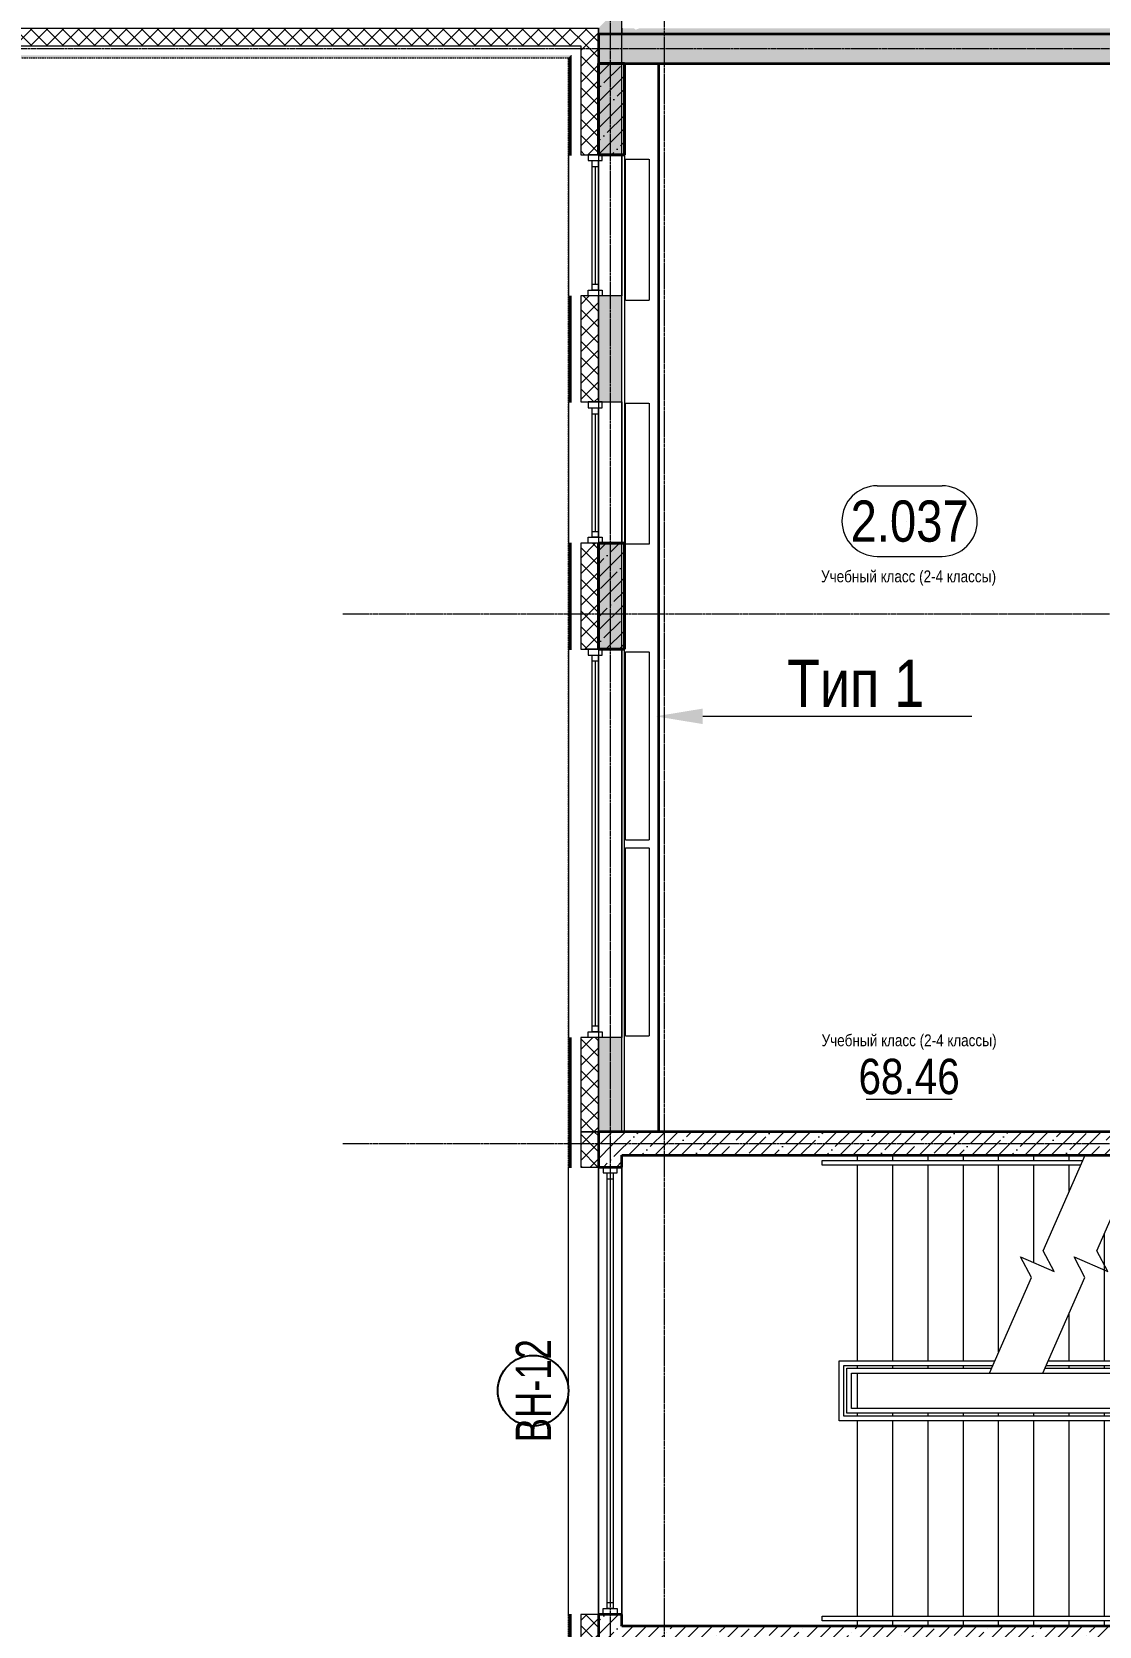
# Model space of a CAD drawing. Header units: millimetres. Extents: x -231292 to 573618, y -153144 to 564035.
# Drawn here: x 49570 to 58637, y 68230 to 81773 of the extents above; entities that cross this region are included whole.
import ezdxf
from ezdxf import colors
from ezdxf.entities.mleader import LeaderData, LeaderLine
from ezdxf.enums import TextEntityAlignment as Align
from ezdxf.math import Vec2, Vec3

# ---------------------------------------------------------------- set-up
doc = ezdxf.new("R2010")
doc.units = ezdxf.units.MM
for name, pattern in [('CENTER2', [28.575, 19.05, -3.175, 3.175, -3.175]), ('DASHED', [19.05, 12.7, -6.35]), ('HIDDEN2', [4.7625, 3.175, -1.5875])]:
    doc.linetypes.add(name, pattern=pattern)
doc.layers.get('0').update_dxf_attribs({"color": 250})
doc.layers.get('Defpoints').update_dxf_attribs({"color": 250})
for name, color, linetype, lineweight in [('A-AREA', 250, 'Continuous', 15), ('A-Wall_Материал_Газоблок_Контур', 250, 'Continuous', 0), ('АР_Area', 250, 'Continuous', 5), ('АР_Витраж марка', 250, 'Continuous', 9), ('АР_Колонны', 250, 'Continuous', 35), ('АР_Окна', 250, 'Continuous', 5), ('АР_Отопительные приборы', 250, 'HIDDEN2', 0), ('АР_площадь пом', 250, 'Continuous', 5), ('АР_Проем', 250, 'Continuous', 0), ('АР_Стены ЖБ', 250, 'Continuous', 35), ('АР_Стены ПЕНОблок', 250, 'Continuous', 20), ('АР_Стены_дефшов', 250, 'Continuous', 0), ('АР_Утеплитель', 250, 'Continuous', 0), ('АР_Ф_ЛК', 250, 'Continuous', 5), ('АР_Штриховка', 250, 'Continuous', 0), ('Зашивка радиаторов тип 1 (фанера и МДФ)', 250, 'Continuous', 0), ('КМ_Фахверки', 250, 'Continuous', 80), ('Размеры зашивки ГКЛ', 250, 'Continuous', 0), ('РД_Оси_100', 250, 'Continuous', 0)]:
    doc.layers.add(name, color=color, linetype=linetype, lineweight=lineweight)
doc.layers.add('АР_Делит', color=250, linetype='Continuous', lineweight=0, plot=False)
doc.layers.add('РД_Витраж_проем', color=250, linetype='Continuous', lineweight=0, plot=False)
doc.styles.add('Arial_09', font='ARIALN.TTF', dxfattribs={"width": 0.9})
doc.styles.add('style1', font='ARIALN.TTF')
pattern_1 = [(45, (8883.4, 13229.69), (-67.35192, 67.35192), []), (135, (8883.4, 13229.69), (-67.35192, -67.35192), [])]
pattern_2 = [(360, (8883.4027, 13229.6861), (-6e-17, 1), [])]
pattern_3 = [(45, (8883.4, 13229.69), (-112.2532, 112.2532), []), (45, (8995.66, 13229.69), (-112.2532, 112.2532), [198.4375, -39.6875, 0, -39.6875])]

# ---------------------------------------------------------------- blocks, each defined once
blk = doc.blocks.new('СОШ_2200_АР_ОСИ_М100_28.05.24')
at = {"layer": 'АР_Делит', "color": 5, "linetype": 'DASHED'}
blk.add_lwpolyline([(114955, 135155), (114955, -355), (93595.036, -355), (93595.036, 13855), (94145, 13855), (94145, 68320), (66055, 68320), (66055, 13857.73), (83455, 13857.73), (83455, -355), (45245, -355), (45245, 13145), (44695, 13145), (44695, 26755), (45245, 26755), (45245, 68320), (20455, 68320), (20455, 26755), (27955, 26755), (27955, 13145), (-355, 13145), (-355, 100855)], dxfattribs=at)
at = {"layer": 'РД_Оси_100', "linetype": 'CENTER2'}
for p, q in [((43327.994, 63600), (71363.995, 63600)), ((43327.994, 59100), (69455, 59100)), ((43327.994, 59100), (71363.995, 59100))]:
    blk.add_line(p, q, dxfattribs=at)
for points in [[(45530, 139938.679), (45600, 139538.679), (45600, -6163.457)], [(46060, -6163.105), (46060, 139538.679), (46130, 139938.679)], [(78274.959, 68400), (-5454.958, 68400), (-5954.958, 68250)]]:
    blk.add_lwpolyline(points, dxfattribs=at)
blk = doc.blocks.new('ЛК_4000х8500_2эт')
at = {"color": 5}
for points in [[(6300, 3915), (2100, 3915), (2100, 3955), (6600, 3955), (6600, 3915), (6300, 3915)], [(3929, 45), (2100, 45), (2100, 85), (3946, 85)], [(4401, 85), (6600, 85), (6600, 45), (4383, 45)]]:
    blk.add_lwpolyline(points, dxfattribs=at)
at = {"layer": 'АР_Делит'}
blk.add_lwpolyline([(-200, 4000), (8300, 4000), (8300, 0), (-200, 0)], close=True, dxfattribs=at)
at = {"layer": 'АР_Ф_ЛК', "color": 5}
for p, q in [((2400, 4000), (2400, 3955)), ((2700, 4000), (2700, 3955)), ((3000, 4000), (3000, 3955)), ((3300, 4000), (3300, 3955)), ((3600, 4000), (3600, 3955)), ((3900, 4000), (3900, 3955)), ((4200, 4000), (4200, 3955)), ((4500, 4000), (4500, 3955)), ((4800, 4000), (4800, 3955)), ((5100, 4000), (5100, 3955)), ((5400, 4000), (5400, 3955)), ((5700, 4000), (5700, 3955)), ((6000, 4000), (6000, 3955)), ((6300, 4000), (6300, 3955)), ((2400, 3915), (2400, 2255)), ((2700, 3915), (2700, 2255)), ((3000, 3915), (3000, 2255)), ((3300, 3915), (3300, 2255)), ((3600, 3915), (3600, 2255)), ((3900, 3915), (3900, 2255)), ((4200, 3915), (4200, 2255)), ((4500, 3915), (4500, 2255)), ((4800, 3915), (4800, 2255)), ((5100, 3915), (5100, 2255)), ((5400, 3915), (5400, 2255)), ((5700, 3915), (5700, 2255)), ((6000, 3915), (6000, 2255)), ((6300, 3915), (6300, 2255)), ((2400, 2215), (2400, 2190)), ((2700, 2215), (2700, 2190)), ((3000, 2215), (3000, 2190)), ((3300, 2215), (3300, 2190)), ((3600, 2215), (3600, 2190)), ((3900, 2215), (3900, 2190)), ((4200, 2215), (4200, 2190)), ((4500, 2215), (4500, 2190)), ((4800, 2215), (4800, 2190)), ((5100, 2215), (5100, 2190)), ((5400, 2215), (5400, 2190)), ((5700, 2215), (5700, 2190)), ((6000, 2215), (6000, 2190)), ((6300, 2215), (6300, 2190)), ((2400, 2150), (2400, 1850)), ((6300, 2150), (6300, 1850)), ((2400, 1810), (2400, 1785)), ((2700, 1810), (2700, 1785)), ((3000, 1810), (3000, 1785)), ((3300, 1810), (3300, 1785)), ((3600, 1810), (3600, 1785)), ((3900, 1810), (3900, 1785)), ((4200, 1810), (4200, 1785)), ((4500, 1810), (4500, 1785)), ((5400, 1810), (5400, 1785)), ((5700, 1810), (5700, 1785)), ((6000, 1810), (6000, 1785)), ((6300, 1810), (6300, 1785)), ((2400, 1745), (2400, 85)), ((2700, 1745), (2700, 85)), ((3000, 1745), (3000, 85)), ((3300, 1745), (3300, 85)), ((3600, 1745), (3600, 85)), ((3900, 1745), (3900, 85)), ((4200, 1745), (4200, 661)), ((4500, 1745), (4500, 1341)), ((5100, 1671), (5100, 85)), ((5400, 1745), (5400, 85)), ((5700, 1745), (5700, 85)), ((6000, 1745), (6000, 85)), ((6300, 1745), (6300, 85)), ((4800, 912), (4800, 85)), ((4500, 309), (4500, 85)), ((2400, 45), (2400, 0)), ((2700, 45), (2700, 0)), ((3000, 45), (3000, 0)), ((3300, 45), (3300, 0)), ((3600, 45), (3600, 0)), ((3900, 45), (3900, 0)), ((4500, 45), (4500, 0)), ((4800, 45), (4800, 0)), ((5100, 45), (5100, 0)), ((5400, 45), (5400, 0)), ((5700, 45), (5700, 0)), ((6000, 45), (6000, 0)), ((6300, 45), (6300, 0))]:
    blk.add_line(p, q, dxfattribs=at)
at = {"layer": 'АР_Ф_ЛК'}
for points in [[(6300, 3085, 0, 150, 0), (5834, 3085, 0, 0, 0), (2400, 3085, 0, 0, 0)], [(2400, 915, 0, 150, 0), (2866, 915, 0, 0, 0), (4200, 915, 0, 0, 0)], [(4922, 915, 0, 150, 0), (5388, 915, 0, 0, 0), (6300, 915, 0, 0, 0)]]:
    blk.add_lwpolyline(points, format="xyseb", dxfattribs=at)
at = {"layer": 'АР_Ф_ЛК', "color": 5}
for points in [[(4678, 1745), (2245, 1745), (2245, 2255), (6455, 2255), (6455, 1745), (5133, 1745)], [(4696, 1785), (2285, 1785), (2285, 2215), (6415, 2215), (6415, 1785), (5150, 1785)], [(4707, 1810), (2310, 1810), (2310, 2190), (6390, 2190), (6390, 1810), (5161, 1810)]]:
    blk.add_lwpolyline(points, dxfattribs=at)
for points in [[(2350, 2150), (6350, 2150), (6350, 1850), (2350, 1850)], [(2400, 2150), (6300, 2150), (6300, 1850), (2400, 1850)]]:
    blk.add_lwpolyline(points, close=True, dxfattribs=at)
at = {"layer": 'АР_Ф_ЛК', "lineweight": 0}
for points in [[(4724, 1850), (4367, 1039), (4459, 862), (4173, 988), (4266, 811), (3909, 0)], [(5179, 1850), (4822, 1039), (4914, 862), (4628, 988), (4721, 811), (4364, 0)]]:
    blk.add_lwpolyline(points, dxfattribs=at)
blk = doc.blocks.new('MOK-МаркаПом_овал_ареал')
for p, q in [((-2.75, 3), (2.75, 3)), ((-2.75, -3), (2.75, -3))]:
    blk.add_line(p, q)
for centre, radius, start, end in [((-2.75, 0), 3, 90, 270), ((2.75, 0), 3, 270, 90), ((-3.75, 0), 3.5, 0, 0.001)]:
    blk.add_arc(centre, radius, start, end)
at = {"color": 0, "style": 'style1'}
blk.add_attdef('АР-ПОМЕЩЕНИЕ:НОМЕР', text='', height=3.5, dxfattribs=at).set_placement((0, 0), align=Align.MIDDLE)
at = {"layer": 'Defpoints', "color": 2, "style": 'style1'}
blk.add_attdef('АР-ПОМЕЩЕНИЕ:НАИМЕНОВАНИЕ', text='', height=1, dxfattribs=at).set_placement((-0.09, -4.81), align=Align.MIDDLE)
blk = doc.blocks.new('MOK-МаркаПомещения1')
at = {"layer": 'A-AREA', "color": 0}
blk.add_line((-3.65, -1.94), (3.65, -1.94), dxfattribs=at)
at = {"layer": 'A-AREA', "color": 0, "style": 'style1'}
blk.add_attdef('АР-ПОМЕЩЕНИЕ:ПЛОЩАДЬ', text='', height=3, dxfattribs=at).set_placement((0, 0), align=Align.MIDDLE)
at = {"layer": 'Defpoints', "style": 'style1', "flags": 8}
blk.add_attdef('АР-ПОМЕЩЕНИЕ:НАИМЕНОВАНИЕ', text='', height=1, dxfattribs=at).set_placement((0, 2.96), align=Align.MIDDLE)
blk = doc.blocks.new('МаркаВитража1')
at = {"layer": 'Defpoints'}
blk.add_circle((0, 0), 3, dxfattribs=at)
at = {"color": 0, "linetype": 'ByBlock', "lineweight": -2, "style": 'Arial_09', "width": 0.9}
blk.add_attdef('АР-ОКНО:НАИМЕНОВАНИЕ', text='', height=3, dxfattribs=at).set_placement((0, 0), align=Align.MIDDLE)

msp = doc.modelspace()

# ---------------------------------------------------------------- hatches: boundary and pattern name
at = {"layer": 'АР_Штриховка', "linetype": 'Continuous', "lineweight": 0}
h = msp.add_hatch(dxfattribs=at)
h.set_pattern_fill('AR-CONC', color=256, style=0)
h.set_pattern_definition([(50, (8883.4, 13229.69), (182.18467, -15.93909), [19.05, -209.55]), (355, (8883.4, 13229.69), (-35.24342, 191.05685), [15.24, -167.6406]), (100.45144, (8898.58, 13228.36), (146.94125, 175.11775), [16.19, -178.09024]), (46.1842, (8883.4, 13280.49), (271.07904, -42.0423), [28.575, -314.325]), (96.63556, (8906, 13276.98), (237.4041, 247.4261), [24.285, -267.1356]), (351.18415, (8883.4, 13280.5), (237.4041, 247.4261), [22.86, -251.4597]), (21, (8908.8, 13267.79), (151.6144, -102.2652), [19.05, -209.55]), (326, (8908.8, 13267.79), (61.80203, 184.18797), [15.24, -167.64]), (71.45144, (8921.44, 13259.26), (213.41642, 81.92277), [16.19, -178.08994]), (37.5, (8883.4, 13229.686), (3.088603, 84.55504), [0, -165.608, 0, -170.18, 0, -168.275]), (7.5, (8883.4, 13229.69), (66.81966, 100.18057), [0, -97.028, 0, -161.798, 0, -64.135]), (327.5, (8826.76, 13229.686), (135.590595, -5.728744), [0, -63.5, 0, -198.12, 0, -262.89]), (317.5, (8801.36, 13229.69), (148.12918, 25.42649), [0, -82.55, 0, -131.572, 0, -186.69])])
h.paths.add_polyline_path([(54383.403, 72429.686), (54583.403, 72429.686), (54583.403, 73229.686), (54383.403, 73229.686)], flags=0)
h.paths.add_polyline_path([(54383.403, 76529.686), (54583.403, 76529.686), (54583.403, 77429.686), (54383.403, 77429.686)], flags=0)
h.paths.add_polyline_path([(54383.403, 78629.686), (54583.403, 78629.686), (54583.403, 79529.686), (54383.403, 79529.686)], flags=0)
h.paths.add_polyline_path([(54383.403, 80729.686), (54583.403, 80729.686), (54583.403, 82004.69), (54383.403, 81804.69)], flags=0)
h = msp.add_hatch(dxfattribs=at)
h.set_pattern_fill('ANSI37', color=256, scale=30, style=0)
h.set_pattern_definition([(45, (8883.4, 13229.69), (-67.35192, 67.35192), []), (135, (8883.4, 13229.69), (-67.35192, -67.35192), [])])
h.paths.add_polyline_path([(54233.403, 81654.69), (54383.403, 81804.69), (35683.403, 81804.69), (35683.403, 81654.69)], flags=0)
h.paths.add_polyline_path([(33283.403, 81654.69), (33283.403, 81804.69), (32378.403, 81804.69), (32378.403, 81654.69)], flags=0)
h.paths.add_polyline_path([(29978.403, 81654.69), (29978.403, 81804.69), (29083.403, 81804.69), (29233.403, 81654.69)], flags=0)
h = msp.add_hatch(dxfattribs=at)
h.set_pattern_fill('ANSI37', color=256, scale=30, style=0)
h.set_pattern_definition(pattern_1)
h.paths.add_polyline_path([(54233.403, 72429.686), (54383.403, 72429.686), (54383.403, 73229.686), (54233.403, 73229.686)], flags=0)
h.paths.add_polyline_path([(54233.403, 76529.686), (54383.403, 76529.686), (54383.403, 77429.686), (54233.403, 77429.686)], flags=0)
h.paths.add_polyline_path([(54233.403, 78629.686), (54383.403, 78629.686), (54383.403, 79529.686), (54233.403, 79529.686)], flags=0)
h.paths.add_polyline_path([(54233.403, 80729.686), (54383.403, 80729.686), (54383.403, 81804.69), (54233.403, 81654.69)], flags=0)
h = msp.add_hatch(dxfattribs=at)
h.set_pattern_fill('HONEY', color=256, scale=10, style=0)
h.set_pattern_definition([(360, (8883.403, 13229.686), (47.625, 27.4963064), [31.75, -63.5]), (120, (8883.403, 13229.686), (-47.625, 27.496307), [31.75, -63.5]), (60, (8883.403, 13229.686), (1e-07, 54.992613), [-63.5, 31.75])])
h.paths.add_polyline_path([(54583.403, 81804.686), (54583.403, 81754.686), (54683.57, 81754.686), (54700.225, 81792.186), (54683.555, 81804.686)], flags=0)
h.paths.add_polyline_path([(54733.555, 81804.686), (54700.225, 81792.186), (54683.57, 81754.686), (63343.403, 81754.686), (63343.403, 81804.686)], flags=0)
h.paths.add_polyline_path([(65223.403, 81804.686), (65223.403, 81754.686), (74683.401, 81754.686), (74683.401, 81804.686)], flags=0)
at = {"layer": 'АР_Штриховка', "linetype": 'Continuous', "lineweight": 5}
h = msp.add_hatch(dxfattribs=at)
h.set_pattern_fill('ANSI35', color=256, scale=25, style=0)
h.set_pattern_definition([(45, (8883.4, 13229.69), (-112.2532, 112.2532), []), (45, (8995.66, 13229.69), (-112.2532, 112.2532), [198.4375, -39.6875, 0, -39.6875])])
h.paths.add_polyline_path([(54383.403, 81754.686), (54383.403, 81504.686), (63343.403, 81504.686), (63343.403, 81754.686)], flags=0)
h.paths.add_polyline_path([(65223.403, 81754.686), (65223.403, 81504.686), (74683.401, 81504.686), (74683.401, 81754.686)], flags=0)
at = {"layer": 'АР_Штриховка', "linetype": 'Continuous', "lineweight": 0}
h = msp.add_hatch(dxfattribs=at)
h.set_pattern_fill('_U', color=256, style=0, pattern_type=0)
h.set_pattern_definition([(360, (8883.4027, 13229.6861), (-3e-17, 1), [])])
h.paths.add_polyline_path([(54128.403, 81549.69), (54153.403, 81574.69), (35683.403, 81574.69), (35683.403, 81549.69)], flags=0)
h.paths.add_polyline_path([(33283.403, 81549.69), (33283.403, 81574.69), (32378.403, 81574.69), (32378.403, 81549.69)], flags=0)
h.paths.add_polyline_path([(29978.403, 81549.69), (29978.403, 81574.69), (29313.403, 81574.69), (29338.403, 81549.69)], flags=0)
h = msp.add_hatch(dxfattribs=at)
h.set_pattern_fill('_U', color=256, style=0, pattern_type=0)
h.set_pattern_definition(pattern_2)
h.paths.add_polyline_path([(54128.403, 72429.686), (54153.403, 72429.686), (54153.403, 73229.686), (54128.403, 73229.686)], flags=0)
h.paths.add_polyline_path([(54128.403, 76529.686), (54153.403, 76529.686), (54153.403, 77429.686), (54128.403, 77429.686)], flags=0)
h.paths.add_polyline_path([(54128.403, 78629.686), (54153.403, 78629.686), (54153.403, 79529.686), (54128.403, 79529.686)], flags=0)
h.paths.add_polyline_path([(54128.403, 80729.686), (54153.403, 80729.686), (54153.403, 81574.69), (54128.403, 81549.69)], flags=0)
at = {"layer": 'АР_Штриховка', "linetype": 'Continuous', "lineweight": 5}
h = msp.add_hatch(dxfattribs=at)
h.set_pattern_fill('ANSI35', color=256, scale=25, style=0)
h.set_pattern_definition(pattern_3)
h.paths.add_polyline_path([(54383.403, 80729.686), (54603.403, 80729.686), (54603.403, 81504.686), (54383.403, 81504.686)], flags=0)
h = msp.add_hatch(dxfattribs=at)
h.set_pattern_fill('ANSI35', color=256, scale=25, style=0)
h.set_pattern_definition(pattern_3)
h.paths.add_polyline_path([(54383.403, 76529.686), (54603.403, 76529.686), (54603.403, 77429.686), (54383.403, 77429.686)], flags=0)
at = {"layer": 'АР_Штриховка', "linetype": 'Continuous', "lineweight": 0}
h = msp.add_hatch(dxfattribs=at)
h.set_pattern_fill('_U', color=256, style=0, pattern_type=0)
h.set_pattern_definition(pattern_2)
h.paths.add_polyline_path([(54128.403, 68029.686), (54153.403, 68029.686), (54153.403, 68329.686), (54128.403, 68329.686)], flags=0)
h.paths.add_polyline_path([(54128.403, 72129.686), (54153.403, 72129.686), (54153.403, 72429.686), (54128.403, 72429.686)], flags=0)
h = msp.add_hatch(dxfattribs=at)
h.set_pattern_fill('ANSI37', color=256, scale=30, style=0)
h.set_pattern_definition(pattern_1)
h.paths.add_polyline_path([(54233.403, 68029.686), (54383.403, 68029.686), (54383.403, 68329.686), (54233.403, 68329.686)], flags=0)
h.paths.add_polyline_path([(54233.403, 72129.686), (54383.403, 72129.686), (54383.403, 72429.686), (54233.403, 72429.686)], flags=0)
at = {"layer": 'АР_Штриховка', "linetype": 'Continuous', "lineweight": 5}
h = msp.add_hatch(dxfattribs=at)
h.set_pattern_fill('ANSI35', color=256, scale=25, style=0)
h.set_pattern_definition(pattern_3)
h.paths.add_polyline_path([(54383.403, 72429.686), (54583.403, 72229.686), (63083.403, 72229.686), (63283.403, 72429.686)], flags=0)
h = msp.add_hatch(dxfattribs=at)
h.set_pattern_fill('ANSI35', color=256, scale=25, style=0)
h.set_pattern_definition([(45, (8883.4, 13229.69), (-112.2532, 112.2532), []), (45, (8995.66, 13229.69), (-112.2532, 112.2532), [198.4375, -39.6875, 0, -39.6875])])
h.paths.add_polyline_path([(54383.403, 68029.686), (54583.403, 68229.686), (54583.403, 68329.686), (54383.403, 68329.686)], flags=0)
h.paths.add_polyline_path([(54383.403, 72129.686), (54583.403, 72129.686), (54583.403, 72229.686), (54383.403, 72429.686)], flags=0)
h = msp.add_hatch(dxfattribs=at)
h.set_pattern_fill('ANSI35', color=256, scale=25, angle=-360, style=0)
h.set_pattern_definition([(45, (8883.4, 13229.69), (-112.2532, 112.2532), []), (45, (8995.66, 13229.69), (-112.2532, 112.2532), [198.4375, -39.6875, 0, -39.6875])])
h.paths.add_polyline_path([(63283.403, 68029.686), (63083.403, 68229.686), (54583.403, 68229.686), (54383.403, 68029.686)], flags=0)

# ---------------------------------------------------------------- linework, layer by layer
at = {"layer": 'A-Wall_Материал_Газоблок_Контур', "linetype": 'Continuous', "lineweight": 0}
for p, q in [((54128.403, 80729.686), (54128.403, 79529.686)), ((54583.403, 79529.686), (54583.403, 80729.686)), ((54128.403, 78629.686), (54128.403, 77429.686)), ((54583.403, 77429.686), (54583.403, 78629.686)), ((54128.403, 76529.686), (54128.403, 73229.686)), ((54583.403, 73229.686), (54583.403, 76529.686))]:
    msp.add_line(p, q, dxfattribs=at)
at = {"layer": 'АР_Колонны', "linetype": 'HIDDEN2', "lineweight": 25}
for p, q in [((54383.403, 81504.686), (54603.403, 81504.686)), ((54383.403, 80729.686), (54383.403, 81504.686)), ((54603.403, 81504.686), (54603.403, 80729.686)), ((54603.403, 80729.686), (54383.403, 80729.686)), ((54383.403, 77429.686), (54603.403, 77429.686)), ((54383.403, 76529.686), (54383.403, 77429.686)), ((54603.403, 77429.686), (54603.403, 76529.686)), ((54603.403, 76529.686), (54383.403, 76529.686))]:
    msp.add_line(p, q, dxfattribs=at)
at = {"layer": 'АР_Колонны', "linetype": 'Continuous', "lineweight": 35}
for p, q in [((54383.403, 81504.686), (54603.403, 81504.686)), ((54383.403, 80729.686), (54383.403, 81504.686)), ((54603.403, 80729.686), (54603.403, 81504.686)), ((54383.403, 80729.686), (54603.403, 80729.686)), ((54383.403, 77429.686), (54603.403, 77429.686)), ((54383.403, 76529.686), (54383.403, 77429.686)), ((54603.403, 76529.686), (54603.403, 77429.686)), ((54383.403, 76529.686), (54603.403, 76529.686))]:
    msp.add_line(p, q, dxfattribs=at)
at = {"layer": 'АР_Окна', "linetype": 'Continuous', "lineweight": 5}
for p, q in [((54128.403, 80729.686), (54128.403, 79529.686)), ((54583.403, 80729.686), (54583.403, 79529.686)), ((54330.903, 80629.686), (54380.903, 80629.686)), ((54355.903, 80629.686), (54355.903, 79629.686)), ((54330.903, 79629.686), (54380.903, 79629.686)), ((54128.403, 78629.686), (54128.403, 77429.686)), ((54583.403, 78629.686), (54583.403, 77429.686)), ((54330.903, 78529.686), (54380.903, 78529.686)), ((54355.903, 78529.686), (54355.903, 77529.686)), ((54330.903, 77529.686), (54380.903, 77529.686)), ((54128.403, 76529.686), (54128.403, 73229.686)), ((54583.403, 76529.686), (54583.403, 73229.686)), ((54330.903, 76429.686), (54380.903, 76429.686)), ((54355.903, 76429.686), (54355.903, 73329.686)), ((54330.903, 73329.686), (54380.903, 73329.686)), ((54383.403, 72129.686), (54383.403, 68329.686)), ((54583.403, 72129.686), (54583.403, 68329.686)), ((54458.403, 72029.686), (54508.403, 72029.686)), ((54483.403, 72029.686), (54483.403, 68429.686)), ((54458.403, 68429.686), (54508.403, 68429.686))]:
    msp.add_line(p, q, dxfattribs=at)
for points in [[(54415.903, 80679.686), (54415.903, 80729.686), (54295.903, 80729.686), (54295.903, 80679.686)], [(54330.903, 80679.686), (54380.903, 80679.686), (54380.903, 79579.686), (54330.903, 79579.686)], [(54415.903, 79579.686), (54415.903, 79529.686), (54295.903, 79529.686), (54295.903, 79579.686)], [(54415.903, 78579.686), (54415.903, 78629.686), (54295.903, 78629.686), (54295.903, 78579.686)], [(54330.903, 78579.686), (54380.903, 78579.686), (54380.903, 77479.686), (54330.903, 77479.686)], [(54415.903, 77479.686), (54415.903, 77429.686), (54295.903, 77429.686), (54295.903, 77479.686)], [(54415.903, 76479.686), (54415.903, 76529.686), (54295.903, 76529.686), (54295.903, 76479.686)], [(54330.903, 76479.686), (54380.903, 76479.686), (54380.903, 73279.686), (54330.903, 73279.686)], [(54415.903, 73279.686), (54415.903, 73229.686), (54295.903, 73229.686), (54295.903, 73279.686)], [(54543.403, 72079.686), (54543.403, 72129.686), (54423.403, 72129.686), (54423.403, 72079.686)], [(54458.403, 72079.686), (54508.403, 72079.686), (54508.403, 68379.686), (54458.403, 68379.686)], [(54543.403, 68379.686), (54543.403, 68329.686), (54423.403, 68329.686), (54423.403, 68379.686)]]:
    msp.add_lwpolyline(points, close=True, dxfattribs=at)
at = {"layer": 'АР_Отопительные приборы'}
for points in [[(54613.403, 80692.186), (54813.403, 80692.186), (54813.403, 79492.186), (54613.403, 79492.186)], [(54613.403, 78620.572), (54813.403, 78620.572), (54813.403, 77420.572), (54613.403, 77420.572)], [(54613.403, 76507.694), (54813.403, 76507.694), (54813.403, 74907.694), (54613.403, 74907.694)], [(54613.403, 74842.462), (54813.403, 74842.462), (54813.403, 73242.462), (54613.403, 73242.462)]]:
    msp.add_lwpolyline(points, close=True, dxfattribs=at)
at = {"layer": 'АР_Проем', "linetype": 'Continuous', "lineweight": 0}
for p, q in [((54128.403, 68329.686), (54128.403, 72129.686)), ((54383.403, 68329.686), (54383.403, 72129.686))]:
    msp.add_line(p, q, dxfattribs=at)
at = {"layer": 'АР_Стены ЖБ', "linetype": 'Continuous', "lineweight": 35}
for p, q in [((54383.403, 81754.686), (54383.403, 81504.686)), ((63343.403, 81754.686), (54383.403, 81754.686)), ((54383.403, 81504.686), (63343.403, 81504.686)), ((63283.403, 72429.686), (54383.403, 72429.686)), ((54383.403, 72429.686), (54383.403, 72129.686)), ((54583.403, 72229.686), (63083.403, 72229.686)), ((54583.403, 72129.686), (54583.403, 72229.686)), ((54383.403, 72129.686), (54583.403, 72129.686)), ((54583.403, 68329.686), (54383.403, 68329.686)), ((54383.403, 68329.686), (54383.403, 68029.686)), ((54583.403, 68229.686), (54583.403, 68329.686)), ((63083.403, 68229.686), (54583.403, 68229.686))]:
    msp.add_line(p, q, dxfattribs=at)
at = {"layer": 'АР_Стены ЖБ', "linetype": 'Continuous', "lineweight": 40}
for p, q in [((54603.403, 81504.686), (54383.403, 81504.686)), ((54383.403, 81504.686), (54383.403, 80729.686)), ((54603.403, 80729.686), (54603.403, 81504.686)), ((54383.403, 80729.686), (54603.403, 80729.686)), ((54603.403, 77429.686), (54383.403, 77429.686)), ((54383.403, 77429.686), (54383.403, 76529.686)), ((54603.403, 76529.686), (54603.403, 77429.686)), ((54383.403, 76529.686), (54603.403, 76529.686))]:
    msp.add_line(p, q, dxfattribs=at)
at = {"layer": 'АР_Стены ПЕНОблок', "linetype": 'Continuous', "lineweight": 20}
for p, q in [((54583.403, 80729.686), (54583.403, 82004.69)), ((54383.403, 81804.69), (54383.403, 80729.686)), ((54383.403, 80729.686), (54583.403, 80729.686)), ((54583.403, 79529.686), (54383.403, 79529.686)), ((54383.403, 79529.686), (54383.403, 78629.686)), ((54583.403, 78629.686), (54583.403, 79529.686)), ((54383.403, 78629.686), (54583.403, 78629.686)), ((54583.403, 77429.686), (54383.403, 77429.686)), ((54383.403, 77429.686), (54383.403, 76529.686)), ((54583.403, 76529.686), (54583.403, 77429.686)), ((54383.403, 76529.686), (54583.403, 76529.686)), ((54583.403, 73229.686), (54383.403, 73229.686)), ((54383.403, 73229.686), (54383.403, 72429.686)), ((54583.403, 72429.686), (54583.403, 73229.686)), ((54383.403, 72429.686), (54583.403, 72429.686))]:
    msp.add_line(p, q, dxfattribs=at)
at = {"layer": 'АР_Стены_дефшов', "linetype": 'Continuous', "lineweight": 0}
for p, q in [((54583.403, 81804.686), (54583.403, 81754.686)), ((54583.403, 81754.686), (54683.57, 81754.686)), ((54683.57, 81754.686), (63343.403, 81754.686))]:
    msp.add_line(p, q, dxfattribs=at)
at = {"layer": 'АР_Утеплитель', "linetype": 'Continuous', "lineweight": 0}
for p, q in [((54383.403, 80729.686), (54383.403, 81804.69)), ((35683.403, 81654.69), (54233.403, 81654.69)), ((54233.403, 81654.69), (54233.403, 80729.686)), ((54233.403, 80729.686), (54383.403, 80729.686)), ((54383.403, 79529.686), (54233.403, 79529.686)), ((54233.403, 79529.686), (54233.403, 78629.686)), ((54383.403, 78629.686), (54383.403, 79529.686)), ((54233.403, 78629.686), (54383.403, 78629.686)), ((54383.403, 77429.686), (54233.403, 77429.686)), ((54233.403, 77429.686), (54233.403, 76529.686)), ((54383.403, 76529.686), (54383.403, 77429.686)), ((54233.403, 76529.686), (54383.403, 76529.686)), ((54383.403, 73229.686), (54233.403, 73229.686)), ((54233.403, 73229.686), (54233.403, 72429.686)), ((54383.403, 72429.686), (54383.403, 73229.686)), ((54233.403, 72429.686), (54383.403, 72429.686)), ((54383.403, 72429.686), (54233.403, 72429.686)), ((54233.403, 72429.686), (54233.403, 72129.686)), ((54383.403, 72129.686), (54383.403, 72429.686)), ((54233.403, 72129.686), (54383.403, 72129.686)), ((54383.403, 68329.686), (54233.403, 68329.686)), ((54233.403, 68329.686), (54233.403, 68029.686)), ((54383.403, 68029.686), (54383.403, 68329.686))]:
    msp.add_line(p, q, dxfattribs=at)
at = {"layer": 'Зашивка радиаторов тип 1 (фанера и МДФ)', "linetype": 'Continuous', "lineweight": 0}
for p, q in [((54603.403, 81504.686), (54603.29, 72429.63)), ((54603.403, 81504.686), (54903.403, 81504.682)), ((54890.79, 72429.626), (54890.903, 81504.683)), ((54890.903, 81504.683), (54890.79, 72429.626)), ((54903.29, 72429.626), (54903.403, 81504.682)), ((54603.29, 72429.63), (54903.29, 72429.626))]:
    msp.add_line(p, q, dxfattribs=at)
at = {"layer": 'КМ_Фахверки', "lineweight": 5}
msp.add_lwpolyline([(79583.403, 81804.686), (103283.403, 81804.103), (103283.403, 13129.686), (123583.403, 13129.686), (123583.371, 148129.686), (81883.406, 148129.686), (81883.406, 142129.686), (46283.403, 142129.686), (46283.403, 113829.686), (8783.403, 113829.686), (8783.403, 26629.686), (36583.403, 26629.686), (36583.403, 39729.686), (29083.403, 39729.686), (29083.403, 81804.686), (54383.403, 81804.686), (54383.403, 13129.686), (92083.403, 13129.686), (92083.403, 26829.686), (74683.402, 26829.694), (74683.401, 81804.686), (79584.99, 81804.686)], dxfattribs=at)
at = {"layer": 'РД_Витраж_проем', "linetype": 'Continuous', "lineweight": 0}
for p, q in [((54128.403, 68329.686), (54128.403, 72129.686)), ((54383.403, 68329.686), (54383.403, 72129.686))]:
    msp.add_line(p, q, dxfattribs=at)

# ---------------------------------------------------------------- block references
at = {"layer": 'АР_Area', "linetype": 'Continuous', "lineweight": 5, "xscale": 100, "yscale": 100, "zscale": 100}
msp.add_blockref('MOK-МаркаПом_овал_ареал', (57027.163, 77617.648), dxfattribs=at).add_auto_attribs({'АР-ПОМЕЩЕНИЕ:НОМЕР': '2.037', 'АР-ПОМЕЩЕНИЕ:НАИМЕНОВАНИЕ': 'Учебный класс (2-4 классы)'})
at = {"layer": 'АР_Витраж марка', "linetype": 'Continuous', "lineweight": 9, "xscale": 100, "yscale": 100, "zscale": 100, "rotation": 90}
msp.add_blockref('МаркаВитража1', (53828.403, 70229.686), dxfattribs=at).add_auto_attribs({'АР-ОКНО:НАИМЕНОВАНИЕ': 'ВН-12'})
at = {"layer": 'АР_площадь пом', "linetype": 'Continuous', "lineweight": 5}
ref = msp.add_blockref('MOK-МаркаПомещения1', (57022.628, 72899.57), dxfattribs=dict(at, xscale=100, yscale=100, zscale=100))
ref.add_attrib('АР-ПОМЕЩЕНИЕ:НАИМЕНОВАНИЕ', 'Учебный класс (2-4 классы)', dxfattribs={"layer": 'Defpoints', "height": 100, "style": 'style1'}).set_placement((57022.628, 73195.133), align=Align.MIDDLE)
ref.add_attrib('АР-ПОМЕЩЕНИЕ:ПЛОЩАДЬ', '68.46', dxfattribs={"layer": 'A-AREA', "color": 0, "height": 300, "style": 'style1'}).set_placement((57022.628, 72899.57), align=Align.MIDDLE)
at = {"layer": 'АР_Ф_ЛК', "rotation": 180}
msp.add_blockref('ЛК_4000х8500_2эт', (62883.403, 72229.686), dxfattribs=at)
at = {"layer": 'РД_Оси_100'}
msp.add_blockref('СОШ_2200_АР_ОСИ_М100_28.05.24', (8883.403, 13229.686), dxfattribs=at)

# ---------------------------------------------------------------- leaders
at = {"layer": 'Размеры зашивки ГКЛ'}
ml = msp.add_multileader_mtext('Standard', dxfattribs=at)
ml.set_content('\\pxsm1;Тип 1 ', color=(0, 0, 138), style='style1')
ml.set_leader_properties(color=256, linetype='ByLayer', lineweight=9)
ml.build(insert=Vec2(0, 0))
ml.multileader.update_dxf_attribs({"has_dogleg": 0, "text_left_attachment_type": 6, "text_right_attachment_type": 6, "text_bottom_attachment_type": 10, "dogleg_length": 25, "arrow_head_size": 400})
ctx = ml.context
ctx.base_point, ctx.char_height, ctx.arrow_head_size, ctx.landing_gap_size, ctx.plane_origin = Vec3(55934.853, 75958.774), 400, 400, 50, Vec3(49075.665, 82929.339)
ctx.left_attachment, ctx.right_attachment, ctx.top_attachment = 6, 6, 10
notes = []
notes.append((ctx, [(0, (1, 1, 0), (55909.853, 75958.774), (1, 0), 25, [(1, [(54869.797, 75958.774)], 0, [])])]))
ctx.mtext.insert, ctx.mtext.width, ctx.mtext.defined_height, ctx.mtext.line_spacing_factor, ctx.mtext.flow_direction = Vec3(55984.853, 76438.774), 1668.44707, 600, 0.3, 5
for ctx, leaders in notes:
    for number, flags, end, landing, length, lines in leaders:
        leader = LeaderData()
        leader.index, (leader.has_last_leader_line, leader.has_dogleg_vector, leader.attachment_direction) = number, flags
        leader.last_leader_point, leader.dogleg_vector, leader.dogleg_length = Vec3(end), Vec3(landing), length
        for number, points, colour, breaks in lines:
            line = LeaderLine()
            line.index, line.vertices, line.color, line.breaks = number, Vec3.list(points), colors.encode_raw_color(colour), breaks
            leader.lines.append(line)
        ctx.leaders.append(leader)

doc.saveas('drawing.dxf')
